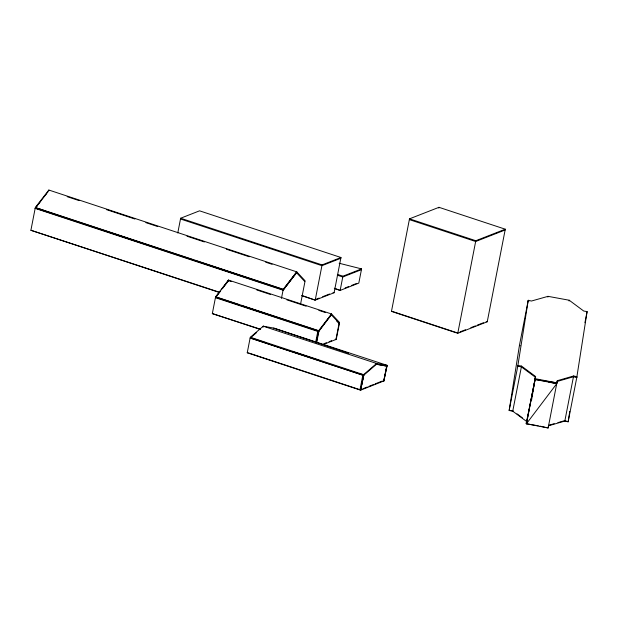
<?xml version="1.0" encoding="UTF-8"?>
<svg xmlns="http://www.w3.org/2000/svg" width="618" height="618" viewBox="0 0 618 618"><rect width="100%" height="100%" fill="white"/><g stroke="black" fill="none" stroke-linecap="round" stroke-linejoin="round"><path stroke-width="0.93" d="M531.542 400.201L535.451 377.297L521.376 366.876L517.784 366.18L528.235 300.294L531.434 301.036L548.027 296.339L569.217 300.24L583.747 311.047L587.1 311.588L576.779 377.49L573.458 376.748L557.158 381.468M387.177 365.369L273.681 328.081L263.237 326.196L250.352 337.274L250.305 337.976L363.523 375.373L363.577 374.662L376.617 363.469L387.177 365.369L386.938 366.15L375.713 364.095L377.598 364.435M263.183 326.907L263.237 326.196L376.617 363.469L376.563 364.172L363.554 375.404L360.68 390.136L383.925 380.92L386.791 366.188M538.232 425.81L526.42 423.77L535.605 376.524L521.53 366.103L517.938 365.416L509.147 410.499L512.739 411.186L526.814 421.615L526.42 423.77L548.135 427.965L557.305 380.696L573.604 375.976L576.934 376.717L568.143 421.808L564.419 420.734L557.93 422.612M569.765 411.426L568.143 421.808L564.419 420.734M528.235 300.294L519.444 345.385L509.147 410.499L509.989 410.422M526.551 421.538L526.173 423.724L535.451 377.297L535.064 379.491M557.305 380.696L556.772 383.647L526.42 423.77L535.605 376.524L535.312 379.529L556.772 383.647L548.606 381.978M219.328 292.461L30.9 230.282L35.164 208.382L39.861 202.31M177.775 232.971L180.649 218.231L199.56 210.823L340.966 257.505L334.106 292.739L315.211 300.132L301.522 295.62M260.657 329.541L212.329 313.604L215.435 297.652L216.609 297.304M360.541 390.151L363.824 375.041L360.541 390.151L247.246 352.778L250.112 338.038L251.24 337.93L264.967 342.457M281.453 298.394L283.059 290.182L296.54 272.739M300.688 303.508L304.937 281.692L296.408 272.592L296.725 271.85L48.837 190.035L35.342 207.486L35.396 208.088L283.283 289.888L296.779 272.445L296.725 271.85L283.229 289.294L283.283 289.888L296.725 271.85L305.114 280.804L304.798 281.545M340.966 257.505L322.071 264.906L315.211 300.132L302.967 295.829M315.783 341.723L317.799 331.402M316.316 342.897L318.486 331.58L331.565 313.99L339.591 322.519L339.274 323.26M316.625 342.874L318.942 330.993M334.307 288.22L340.155 290.421L358.803 283.106L361.576 268.9L342.92 276.207L340.155 290.421L334.686 288.614M339.135 323.106L335.937 339.514L335.219 339.274L336.246 339.39L339.413 323.407L331.256 314.732L331.565 313.99L228.513 280.093L215.612 296.764L215.667 297.358L318.718 331.287L318.664 330.692L331.565 313.99L331.619 314.585L318.509 331.634L215.435 297.652M362.836 375.172L359.962 389.904L360.912 390.004M391.464 311.395L409.502 218.834L438.981 207.316L505.285 229.208L487.247 321.769L457.768 333.295L391.464 311.395L392.546 311.487M383.693 381.012L386.69 366.103M438.834 208.081L438.981 207.316M505.285 229.208L475.806 240.726L457.768 333.295L457.42 332.909M521.53 366.103L512.739 411.186L513.241 411.047L511.619 410.738M547.88 297.111L548.027 296.339M569.07 301.012L569.217 300.24M573.604 375.976L564.821 421.067L548.521 425.787L548.135 427.965L540.062 426.165M584.929 322.727L587.1 311.588M262.998 326.984L263.237 326.196M376.617 363.469L376.377 364.249L387.022 366.165L383.786 381.043M228.196 280.835L228.513 280.093L228.567 280.688L222.472 288.56M48.521 190.777L48.837 190.035L48.892 190.638M220.132 291.356L215.667 297.358L220.271 291.402M221.252 289.85L228.513 280.093M45.724 194.716L48.065 191.688M38.331 204.288L45.956 194.431M195.759 260.634L282.797 289.355L283.059 290.182L35.164 208.382L37.536 205.508M251.008 337.366L256.694 332.484M363.415 375.389L250.112 338.038M362.874 388.745L367.239 387.015M368.992 386.32L373.357 384.589M375.111 383.894L382.102 381.121M323.817 343.762L326.443 342.727M329.077 341.692L331.711 340.657M323.438 344.427L336.308 339.367M340.819 258.278L321.924 265.67L180.502 219.004M361.422 269.664L342.774 276.98L337.304 275.172M314.863 299.753L319.182 298.061M322.642 296.71L329.556 293.998M345.153 287.942L348.714 286.543M351.387 285.501L356.733 283.407M505.138 229.981L475.651 241.499L409.348 219.606M460.109 331.858L465.501 329.749M470.893 327.648L475.381 325.895M477.181 325.192L483.469 322.735M35.164 208.382L36.338 208.027L193.921 260.031M548.653 425.3L554.215 423.685M30.9 230.282L218.888 292.051M333.017 292.646L334.106 292.739M486.157 321.677L487.247 321.769M212.329 313.604L260.108 329.093M247.246 352.778L248.328 352.863M535.312 379.529L556.926 382.874L535.203 378.687M35.396 208.088L42.889 209.927M339.174 263.253L361.576 268.9M180.649 218.231L322.071 264.906M67.184 196.671L79.081 200.595M106.52 209.656L134.871 219.011M145.848 222.634L157.744 226.559M187.015 236.223L204.388 241.955M226.343 249.201L249.209 256.748M265.678 262.186L272.082 264.295M35.342 207.486L283.229 289.294M228.567 280.688L231.302 281.584M256.833 289.989L270.514 294.485M286.93 299.885L306.088 306.188M318.849 310.39L325.238 312.484M215.612 296.764L318.664 330.692M217.521 297.598L238.54 304.519M242.194 305.725L318.031 330.692M383.206 380.68L383.925 380.92M294.261 352.106L318.973 360.255M361.082 374.129L362.913 374.732M249.239 353.164L359.344 389.487M409.502 218.834L475.806 240.726M337.459 274.4L342.92 276.207M393.457 311.789L456.501 332.608M339.352 323.43L336.802 321.236M250.352 337.274L363.577 374.662M273.681 328.081L348.575 353.257M576.015 377.08L576.779 377.49M528.081 301.066L528.846 301.484M519.444 345.385L520.209 345.802M517.027 413.851L522.326 417.776"/></g></svg>
